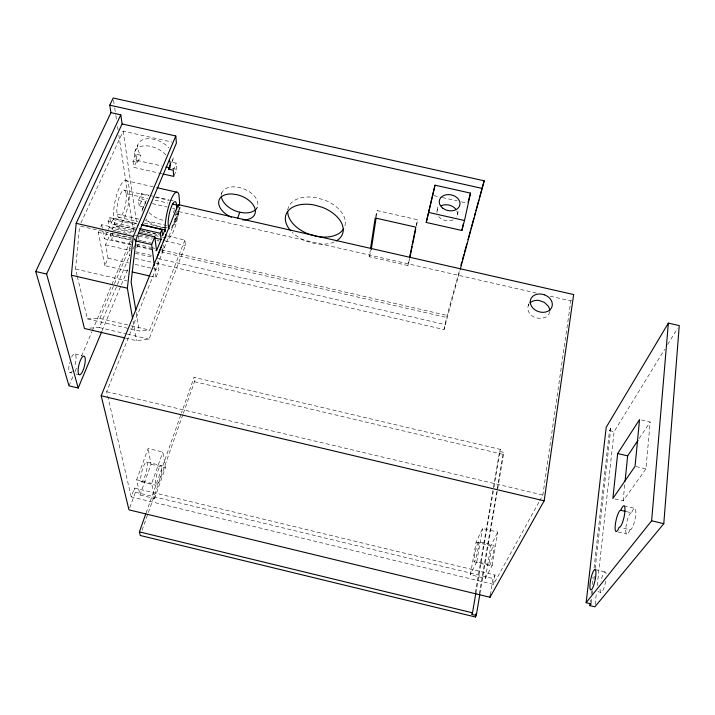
<?xml version="1.0" encoding="UTF-8"?>
<svg xmlns="http://www.w3.org/2000/svg" width="715" height="715" viewBox="0 0 715 715"><rect width="100%" height="100%" fill="white"/><g stroke="black" fill="none" stroke-linecap="round" stroke-linejoin="round"><path stroke-width="0.54" stroke-dasharray="3.58 2.68" d="M614.918 498.945L623.114 500.875L645.931 468.906L650.158 422.002L640.613 419.785M77.113 275.534L75.576 269.037L79.597 225.967M623.114 500.875L624.883 483.313M595.121 604.613L596.453 592.413M597.186 585.764L614.087 431.654L664.709 349.269M591.341 602.808L591.832 598.392M592.324 593.977L592.699 590.662M593.933 579.624L594.299 576.308M595.166 568.586L610.825 428.374L608.054 427.731M590.206 602.289L590.456 600.073M591.082 594.531L591.448 591.207M592.199 584.566L593.066 576.808M594.067 567.942L609.484 430.582L610.825 428.374M539.637 500.858L542.855 495.039L570.847 300.899L572.054 298.182M409.463 259.331L407.934 265.506L369.306 256.703L370.29 250.25M376.233 217.11L377.225 210.621L417.649 219.746L416.327 226.172M490.365 595.059L493.073 578.542L495.012 574.985L134.456 488.068L131.238 496.88L493.484 584.361L539.101 501.832M493.484 584.361L495.012 574.985M492.26 565.395L497.756 532.103L482.545 528.465L476.092 542.265L470.381 574.753L485.414 578.381L492.26 565.395L476.78 561.668L470.381 574.753M485.414 578.381L490.874 545.813L497.756 532.103M479.345 593.915L502.976 454.338L503.843 452.389L499.597 451.388L475.412 592.485M479.979 593.584L497.551 489.605M497.738 488.506L503.843 452.389M475.868 593.084L493.323 491.089M494.074 486.709L500.455 449.413L194.087 377.341L181.44 413.082M476.78 561.668L482.545 528.465M407.934 265.506L409.248 259.107M155.87 263.147L444.033 329.544L459.986 270.234M444.033 329.544L447.081 315.449L459.745 269.501M437.097 210.505L438.25 205.446M416.076 226.083L417.649 219.746M457.296 215.054L458.833 209.003M369.306 256.703L370.978 250.572M375.491 216.913L377.225 210.621M287.582 209.969L288.601 206.912A29.726 18.706 18.3 0 1 316.808 197.814L324.431 200.021A29.726 18.706 18.3 0 1 344.085 227.987M142.106 530.217L182.977 414.351M183.344 413.297L194.489 381.694L194.087 377.341M154.547 498.534L165.38 467.762L162.877 452.041L148.121 448.511L136.681 479.819L139.97 495.021L154.547 498.534L151.687 483.429L162.877 452.041M256.462 209.459L257.168 207.439M146.11 512.959L181.074 414.137M139.97 495.021L151.035 464.33L148.121 448.511M129.746 507.784L135.385 492.251L134.456 488.068M221.132 194.668L221.891 192.657M528.242 305.645L528.939 303.83M125.563 338.115L136.395 340.653L149.042 339.169L185.382 245.54L184.899 240.017L166.595 235.825M77.372 276.616L87.373 318.863L139.246 330.991L149.784 330.107L184.899 240.017M150.525 276.187L155.968 277.438L158.962 269.93L157.3 256.756M175.55 214.428L177.338 214.84L180.109 207.949L179.93 206.054M131.238 496.88L106.678 391.704L178.83 211.604L178.553 208.601M175.372 222.624L178.107 215.778M173.262 212.829L175.247 207.913M174.219 175.407L176.712 169.375L176.158 163.145L171.448 162.082A19.064 11.646 26.1 0 0 173.236 156.299M173.218 170.215L176.158 163.145M171.663 162.475L172.932 159.445M102.147 330.688L120.96 285.651M121.389 284.624L127.797 269.269M136.78 247.765L138.916 242.653M89.75 328.14L99.358 327.55L129.773 255.148M133.204 248.954L134.929 244.861M87.373 318.863L99.841 318.443L131.453 243.529M130.523 247.98L128.915 251.814L129.603 256.077M142.401 209.504L145.306 202.676A17.687 10.233 23.9 0 1 146.611 200.325L142.169 199.306L141.391 193.586L148.818 195.275M142.16 211.318A17.768 10.18 23.8 0 1 143.715 207.171L146.611 200.325M68.998 385.841L73.323 375.616M75.057 371.532L76.791 367.439M81.546 356.195L91.94 331.671M92.369 330.652L130.89 239.686L131.399 242.939M143.715 207.171L139.246 206.152L142.169 199.306M139.246 206.152L138.442 200.45L141.391 193.586M127.69 270.905L104.846 265.631L108.063 258.187L105.525 244.843L110.396 233.707L137.182 239.856M499.597 451.388L500.455 449.413M131.042 244.235L111.495 239.74L113.086 236.075L112.55 233.054M112.005 230.033L114.507 224.304L114.248 222.776L114.811 224.76A23.631 6.793 -78.9 0 0 123.99 218.915A23.631 6.793 -78.9 0 0 129.567 191.039L128.378 183.067A23.631 6.793 -78.9 0 0 119.065 188.376A23.631 6.793 -78.9 0 0 113.453 216.94L113.703 219.693L138.353 225.332M131.542 245.004L104.363 238.756L107.938 230.632M108.385 229.613L109.279 227.584L108.153 221.355L109.788 217.646L136.94 223.858M134.608 229.318L110.905 223.893L113.435 218.147L137.057 223.545M161.939 173.736L133.893 167.39L136.985 160.401L136.136 154.118L140.828 155.173A19.064 11.646 26.1 0 1 144.493 139.193A19.064 11.646 26.1 0 1 169.097 147.978M136.136 154.118L133.017 161.134L137.736 162.198L140.828 155.173M104.846 265.631L98.295 232.321L99.135 230.427M100.833 226.619L101.682 224.716L133.124 231.919M134.643 152.125L137.781 145.073M80.992 222.937L123.159 131.113L172.056 142.097M667.613 344.532L677.507 328.435M639.21 438.483L650.158 422.002M433.844 195.642L441.28 197.304M442.344 197.546L457.207 200.879M461.461 201.836L466.77 203.024M136.985 160.401L161.679 165.978M172.422 168.4L176.712 169.375M125.348 180.502L154.69 187.16M149.882 195.517L168.981 199.86M170.045 200.102L173.227 200.826M123.811 190.119L148.747 195.785M155.253 197.269L169.348 200.468M126.126 193.559L126.332 196.241A13.898 3.995 -78.9 0 1 123.052 212.721A13.898 3.995 -78.9 0 1 117.635 216.091L116.849 211.47A13.898 3.995 -78.9 0 1 120.147 194.757A13.898 3.995 -78.9 0 1 125.608 191.566L126.126 193.559L147.603 198.448M155.119 200.155L168.007 203.087M178.321 207.538L180.109 207.949M138.442 200.45L145.905 202.148M152.295 203.605L167.221 207.001M172.547 208.217L174.674 208.709M178.83 211.604L537.09 293.213M550.157 296.189L570.847 300.899M117.09 214.143L138.844 219.121M145.368 220.613L168.204 225.833M118.449 217.19L137.897 221.641M144.385 223.125L169.241 228.809M108.153 221.355L135.358 227.584M114.507 224.304L140.632 230.293M141.713 230.534L144.984 231.285M146.066 231.535L159.123 234.529M141.078 230.802L161.545 235.485M116.214 226.575L134.59 230.784M139.988 232.026L143.232 232.768M144.314 233.01L147.558 233.76M148.64 234.002L161.608 236.978M162.689 237.219L167.006 238.211A23.675 5.675 -78.5 0 0 179.233 207.761M109.279 227.584L133.044 233.027M139.407 235.003L153.305 238.184M165.067 240.883L185.382 245.54M113.077 230.275L116.286 231.017M117.349 231.258L130.184 234.198M134.456 235.181L137.664 235.914M138.737 236.165L151.562 239.105M156.916 240.329L159.052 240.821M80.688 226.217L131.757 237.934M138.254 240.106L141.472 240.839M142.544 241.089L154.333 243.797M98.295 232.321L131.381 239.918M113.086 236.075L131.506 240.311M136.44 244.083L150.561 247.327M151.643 247.578L154.905 248.328M161.42 249.83L447.081 315.449M136.467 245.486L152.76 249.222M136.976 246.255L156.549 250.751M161.081 251.859L446.92 317.549M105.525 244.843L130.336 250.554M135.725 251.796L151.911 255.514M135.439 253.316L151.75 257.069M158.274 258.571L445.382 324.655M135.215 258.392L154.789 262.897M108.063 258.187L128.637 262.932M135.135 264.434L158.962 269.93M75.576 269.037L126.85 280.906M609.484 430.582L614.087 431.654M99.841 318.443L130.237 325.54M131.328 325.799L149.784 330.107M99.358 327.55L126.358 333.869M127.44 334.12L149.042 339.169M636.046 466.582L645.931 468.906M194.489 381.694L502.976 454.338M75.075 354.077L82.261 355.775M69.847 372.524L71.902 373.016M76.022 373.99L79.106 374.714M624.07 505.845L634.866 508.401M626.206 511.565L631.551 512.834A10.993 2.592 -77.7 0 1 635.564 509.438A10.993 2.592 -77.7 0 1 634.357 522.12A10.993 2.592 -77.7 0 1 629.933 529.788L622.372 527.992M106.678 391.704L542.855 495.039M618.1 531.996L626.662 534.034M146.718 462.069A10.225 2.154 -75.3 0 1 144.305 477.826A10.225 2.154 -75.3 0 1 140.971 475.815A10.225 2.154 -75.3 0 1 146.718 462.069L161.367 465.581A10.233 2.02 -75.4 0 1 158.864 481.329A10.233 2.02 -75.4 0 1 155.772 479.372A10.233 2.02 -75.4 0 1 161.367 465.581M478.764 541.702A10.376 1.055 -77.6 0 1 475.958 557.888A10.376 1.055 -77.6 0 1 474.581 555.689A10.376 1.055 -77.6 0 1 478.764 541.702L493.886 545.322A10.385 1.198 -77.7 0 1 491.205 561.552A10.385 1.198 -77.7 0 1 489.578 559.3A10.385 1.198 -77.7 0 1 493.886 545.322M595.095 569.533L605.274 571.973M151.035 464.33L165.38 467.762M476.092 542.265L490.874 545.813M136.681 479.819L151.687 483.429M474.09 561.793L489.212 565.431M141.311 481.758L156.004 485.297M597.865 591.645L600.922 592.386M135.385 492.251L493.073 578.542M101.682 224.716L104.363 238.756M110.396 233.707L111.495 239.74M109.788 217.646L110.905 223.893M113.435 218.147L113.703 219.693M133.008 320.981L136.395 340.653M136.172 312.446L139.246 330.991M113.524 100.198L114.525 106.776M114.695 107.876L115.696 114.454M115.857 115.553L116.527 119.932M117.528 126.51L118.029 129.799M118.86 135.287L133.517 231.776M134.518 238.354L134.858 240.544M123.159 131.113L136.708 223.661M138.478 235.736L139.202 240.642M133.017 161.134L133.893 167.39M154.672 267.58L155.968 277.438M162.18 248.489L162.537 251.474L164.021 247.774L163.324 241.804M176.989 211.068L177.338 214.84M255.264 209.915A19.126 11.771 21.8 0 0 255.559 197.608A19.126 11.771 21.8 0 0 239.713 187.598L234.904 186.892A19.126 11.771 21.8 0 0 221.364 194.659M334.164 242.019A29.86 18.608 18.3 0 1 313.921 243.341L306.61 241.241A29.86 18.608 18.3 0 1 292.229 232.375M71.554 357.151A9.644 2.905 -76.1 0 1 75.638 354.855L75.978 356.204A9.644 2.905 -76.1 0 1 74.235 367.304M72.421 370.987A9.644 2.905 -76.1 0 1 69.266 371.782L68.899 370.459A9.644 2.905 -76.1 0 1 69.668 362.371M456.814 210.871A10.35 7.954 12.3 0 1 456.501 216.985M453.096 219.889A10.35 7.954 12.3 0 1 438.76 216.663M436.972 212.587A10.35 7.954 12.3 0 1 437.92 208.583M176.256 212.561A13.925 3.343 -78.5 0 1 171.108 228.165M177.972 211.041A17.687 10.233 23.9 0 1 174.299 219.72M162.993 220.247A17.687 10.233 23.9 0 1 148.077 211.524M175.22 217.914A17.768 10.18 23.8 0 1 171.555 226.548M167.399 227.602A17.768 10.18 23.8 0 1 164.441 227.656M163.413 227.576A17.768 10.18 23.8 0 1 145.869 219.058M137.736 162.198A19.144 11.592 25.9 0 1 141.356 146.28A19.144 11.592 25.9 0 1 166.086 155.084M549.629 311.704A11.172 8.875 19.2 0 1 546.34 316.897L541.362 318.577L535.66 317.8A11.172 8.875 19.2 0 1 528.939 304.259M606.079 573.743A10.448 2.306 -78.5 0 0 604.631 572.116L603.889 572.938A10.448 2.306 -78.5 0 0 600.949 581.286M605.632 581.259A10.448 2.306 -78.5 0 1 602.289 591.502L601.547 592.288A10.448 2.306 -78.5 0 1 600.046 588.713M629.933 529.788A10.895 2.547 -77.8 0 1 625.866 527.768A10.895 2.547 -77.8 0 1 631.551 512.834"/><path stroke-width="1.07" d="M663.788 523.684L679.25 325.593L668.364 323.108L606.204 427.302L586.157 602.691L591.216 603.916L589.83 605.614L594.88 606.829L663.788 523.684L651.633 520.806L586.157 602.691M651.633 520.806L668.364 323.108M124.482 337.855L84.424 328.48L71.402 275.221L76.174 223.33L122.113 123.945L120.781 114.82L110.95 112.621L109.779 105.168L113.193 98.009L484.18 180.815L460.281 269.162M625.098 481.115L627.645 455.866L637.995 440.315M617.653 453.525L612.871 498.462L635.054 466.35L639.559 419.544L617.653 453.525L627.645 455.866M589.83 605.614L590.081 603.397M132.633 318.792L127.368 288.19L133.312 236.442L175.783 135.984L122.113 123.945M544.151 500.831L573.653 294.553L178.187 204.597L101.173 395.788L128.986 509.849L490.007 597.266L544.151 500.831L101.173 395.788M370.611 248.096L375.205 217.959L415.817 227.138L409.472 258.044M371.255 249.553L376.063 218.191M490.007 597.266L490.365 595.059M145.735 514.005L139.407 531.88L140.256 535.481L475.439 616.991L476.002 613.693M475.439 616.991L476.279 615.481L479.792 594.683M476.279 615.481L471.659 614.355L472.49 612.827L475.868 593.084M409.936 257.23L412.144 246.523M412.582 244.378L415.665 229.381M426.238 222.445L435.015 185.176L470.497 193.122L464.509 220.515L461.872 230.489L426.238 222.445L435.015 185.176M461.872 230.489L463.302 223.956M468.093 202.247L470.497 193.122M460.925 265.229L461.801 262.021M462.391 259.885L463.865 254.54M464.455 252.404L466.815 243.86M467.985 239.579L470.345 231.034M470.935 228.898L473.875 218.209M474.465 216.073L475.35 212.864M475.94 210.728L478.88 200.048M479.47 197.912L484.18 180.815M237.621 218.227L239.793 212.221M157.3 256.756L161.831 245.513M163.324 241.804L165.657 236.022L165.487 234.511L165.898 236.459M141.284 224.859L161.912 229.578L160.392 233.322L161.116 239.462L156.549 250.751L154.806 236.888L138.54 233.162M142.428 224.778L164.977 229.935L162.627 235.736L161.912 229.578M154.386 265.39L151.66 244.575L154.806 236.888M163.02 173.977L173.808 176.417L173.218 170.215L168.49 169.142L170.599 164.101M110.95 112.621L35.75 271.512L68.998 385.841L78.203 388.022L101.718 331.715M78.203 388.022L46.6 274.033L120.781 114.82M109.779 105.168L482.553 188.51M428.419 212.382L464.509 220.515M165.978 166.944L170.268 167.918M156.862 187.652L176.417 192.094M172.297 204.07L176.596 205.044L176.677 207.699A13.925 3.343 -78.5 0 1 176.56 209.763M139.711 228.585L160.392 233.322M154.637 237.979L161.116 239.462M76.174 223.33L133.312 236.442M135.653 240.901L151.66 244.575M132.043 271.915L149.444 275.936M71.402 275.221L127.368 288.19M35.75 271.512L46.6 274.033M620.852 510.296A10.984 2.485 -77.7 0 1 624.731 506.872A10.984 2.485 -77.7 0 1 623.444 519.528A10.984 2.485 -77.7 0 1 619.136 527.223A10.895 2.44 -77.7 0 1 615.258 525.248A10.895 2.44 -77.7 0 1 620.852 510.296L625.133 511.314M139.407 531.88L472.49 612.827M316.11 236.254L308.835 234.163A29.726 18.706 18.3 0 1 287.698 211.738M176.596 205.044L176.239 203.078A13.925 3.343 -78.5 0 0 171.511 206.447A13.925 3.343 -78.5 0 0 168.105 223.178L168.597 227.745A13.925 3.343 -78.5 0 0 169.241 228.809M135.814 310.256L131.122 281.898L136.109 238.935L176.408 143.072L175.783 135.984M164.977 229.935L165.147 231.463L165.031 228.737A23.675 5.675 -78.5 0 1 170.822 200.146A23.675 5.675 -78.5 0 1 178.884 194.525L179.599 202.417A23.675 5.675 -78.5 0 1 179.438 205.545M178.187 204.597L178.366 206.599M255.264 209.915A19.126 11.771 21.8 0 1 244.146 212.882L239.48 212.167A19.126 11.771 21.8 0 1 221.319 195.91M242.76 219.943A19.216 11.717 21.7 0 0 255.175 209.316A19.216 11.717 21.7 0 0 237.094 194.712L232.268 193.997A19.216 11.717 21.7 0 0 218.656 202.3A19.216 11.717 21.7 0 0 231.347 217.262M336.229 240.991A29.86 18.608 18.3 0 0 322.179 207.279L314.52 205.062A29.86 18.608 18.3 0 0 288.61 210.371A29.86 18.608 18.3 0 0 290.692 230.775M343.611 228.836A29.726 18.706 18.3 0 1 317.156 236.451M441.343 205.714A10.35 7.954 12.3 0 1 455.571 208.914M169.33 159.954A19.144 11.592 25.9 0 1 168.49 169.142M529.931 303.035A11.172 8.875 19.2 0 1 538.976 300.443L544.392 302.391L548.316 306.217A11.172 8.875 19.2 0 1 549.683 310.927M594.478 569.676L593.763 570.507A10.439 2.199 -78.4 0 0 590.179 582.832A10.439 2.199 -78.4 0 0 591.332 589.83L592.047 589.044A10.439 2.199 -78.4 0 0 595.675 576.63A10.439 2.199 -78.4 0 0 594.478 569.676M544.338 294.768L541.505 294.08A11.279 8.92 19.1 0 0 530.36 300.461A11.279 8.92 19.1 0 0 538.198 311.517L541.058 312.223A11.279 8.92 19.1 0 0 552.203 305.832A11.279 8.92 19.1 0 0 544.338 294.768M78.552 373.981L78.203 372.658A9.644 2.824 -76.1 0 1 80.402 360.36A9.644 2.824 -76.1 0 1 84.853 357.026L85.183 358.367A9.644 2.824 -76.1 0 1 82.976 370.567A9.644 2.824 -76.1 0 1 78.552 373.981M442.987 208.351A10.475 7.999 12.2 0 0 459.852 204.973A10.475 7.999 12.2 0 0 446.017 194.82A10.475 7.999 12.2 0 0 442.987 208.351"/></g></svg>
